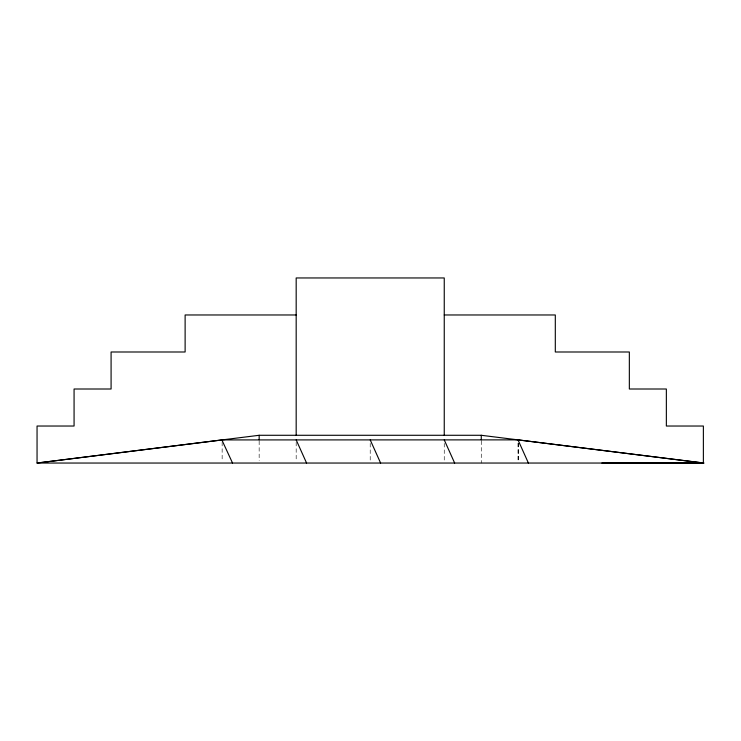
<?xml version="1.0" encoding="UTF-8"?>
<svg xmlns="http://www.w3.org/2000/svg" width="741" height="741" viewBox="0 0 741 741"><rect width="100%" height="100%" fill="white"/><g stroke="black" fill="none" stroke-linecap="round" stroke-linejoin="round"><path stroke-width="0.56" stroke-dasharray="3.71 2.78" d="M518.57 443.183L518.57 460.837M518.283 443.183L518.283 460.837M517.996 443.183L517.996 460.837M481.27 440.978L481.27 463.042M444.248 443.377L444.248 460.735M370.213 443.377L370.213 460.735M296.178 442.22L296.178 460.735M259.155 441.062L259.155 460.735M222.143 442.22L222.143 460.837"/><path stroke-width="1.11" d="M232.544 463.042L221.855 439.922L517.996 439.876L528.398 463.042M222.143 439.913L37.05 463.042L37.05 426.029L74.072 426.029L74.072 389.006L111.085 389.006L111.085 351.994L185.12 351.994L185.12 314.971L296.178 314.971M601.877 463.042L703.663 463.042L481.27 435.282L259.155 435.282L37.05 463.042L703.95 463.042L518.283 439.913M444.248 314.971L555.305 314.971L555.305 351.994L629.341 351.994L629.341 389.006L666.354 389.006L666.354 426.029L703.376 426.029L703.376 463.042M444.248 439.913L454.65 463.042M370.213 439.913L380.615 463.042M296.178 439.913L306.579 463.042M481.27 435.282L481.27 439.876M444.248 435.282L444.248 277.958L296.178 277.958L296.178 435.282M259.155 435.282L259.155 439.876"/></g></svg>
